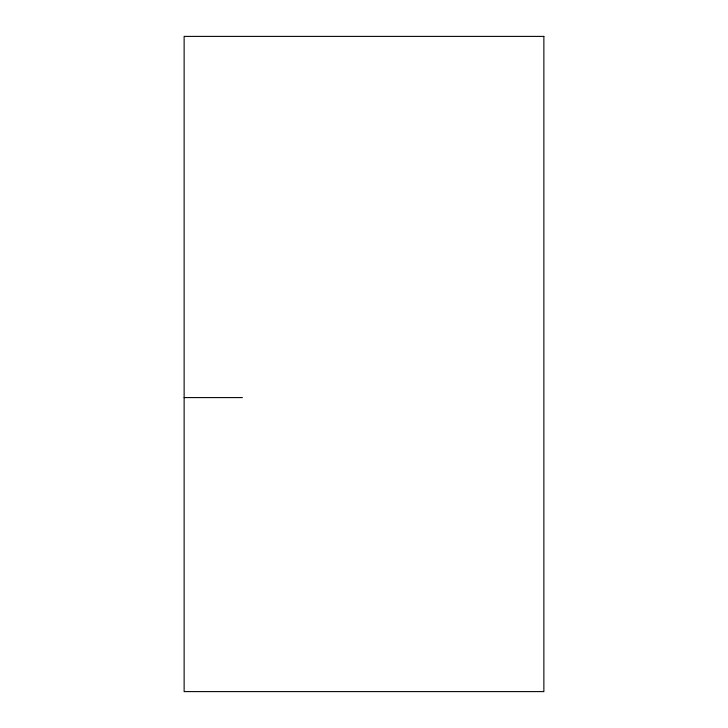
<?xml version="1.0" encoding="UTF-8"?>
<svg xmlns="http://www.w3.org/2000/svg" width="728" height="728" viewBox="0 0 728 728"><rect width="100%" height="100%" fill="white"/><g stroke="black" fill="none" stroke-linecap="round" stroke-linejoin="round"><path stroke-width="1.09" d="M184.129 397.588L242.406 397.588M543.871 36.4L184.129 36.4L184.129 691.6L543.871 691.6L543.871 36.4"/></g></svg>
